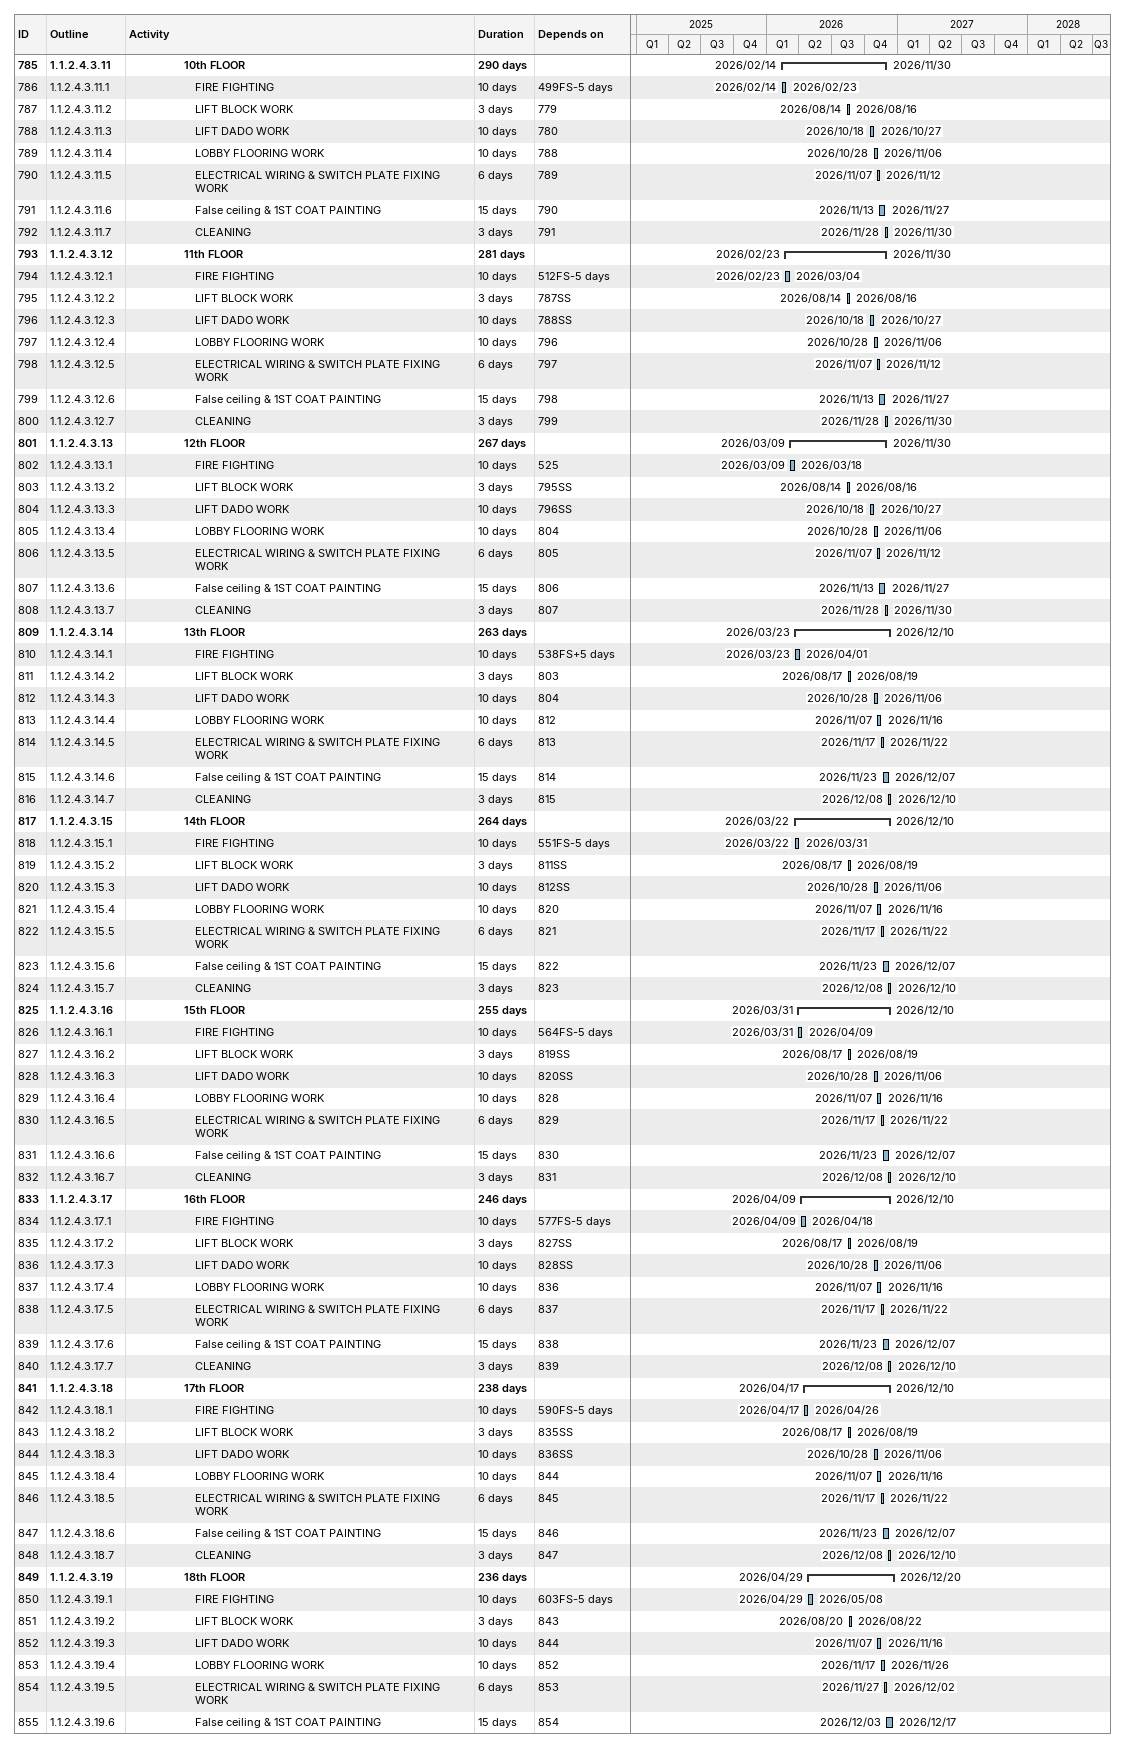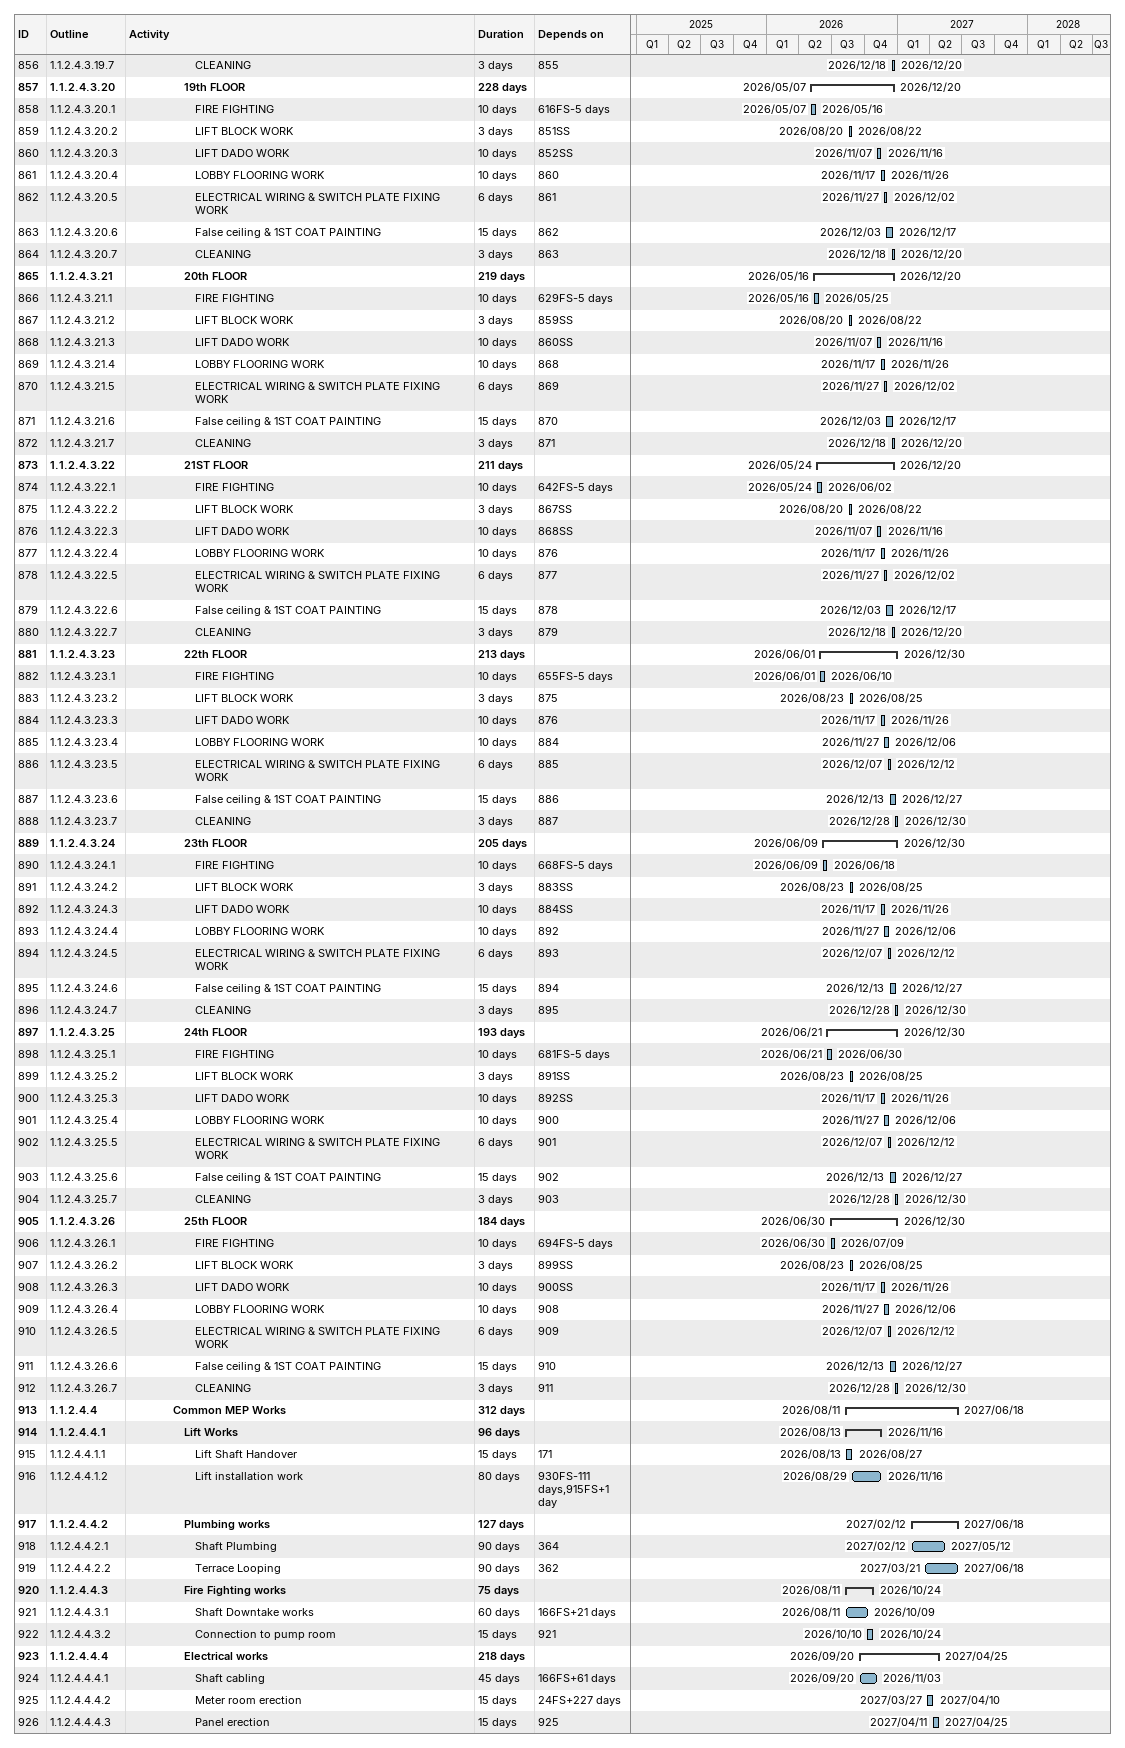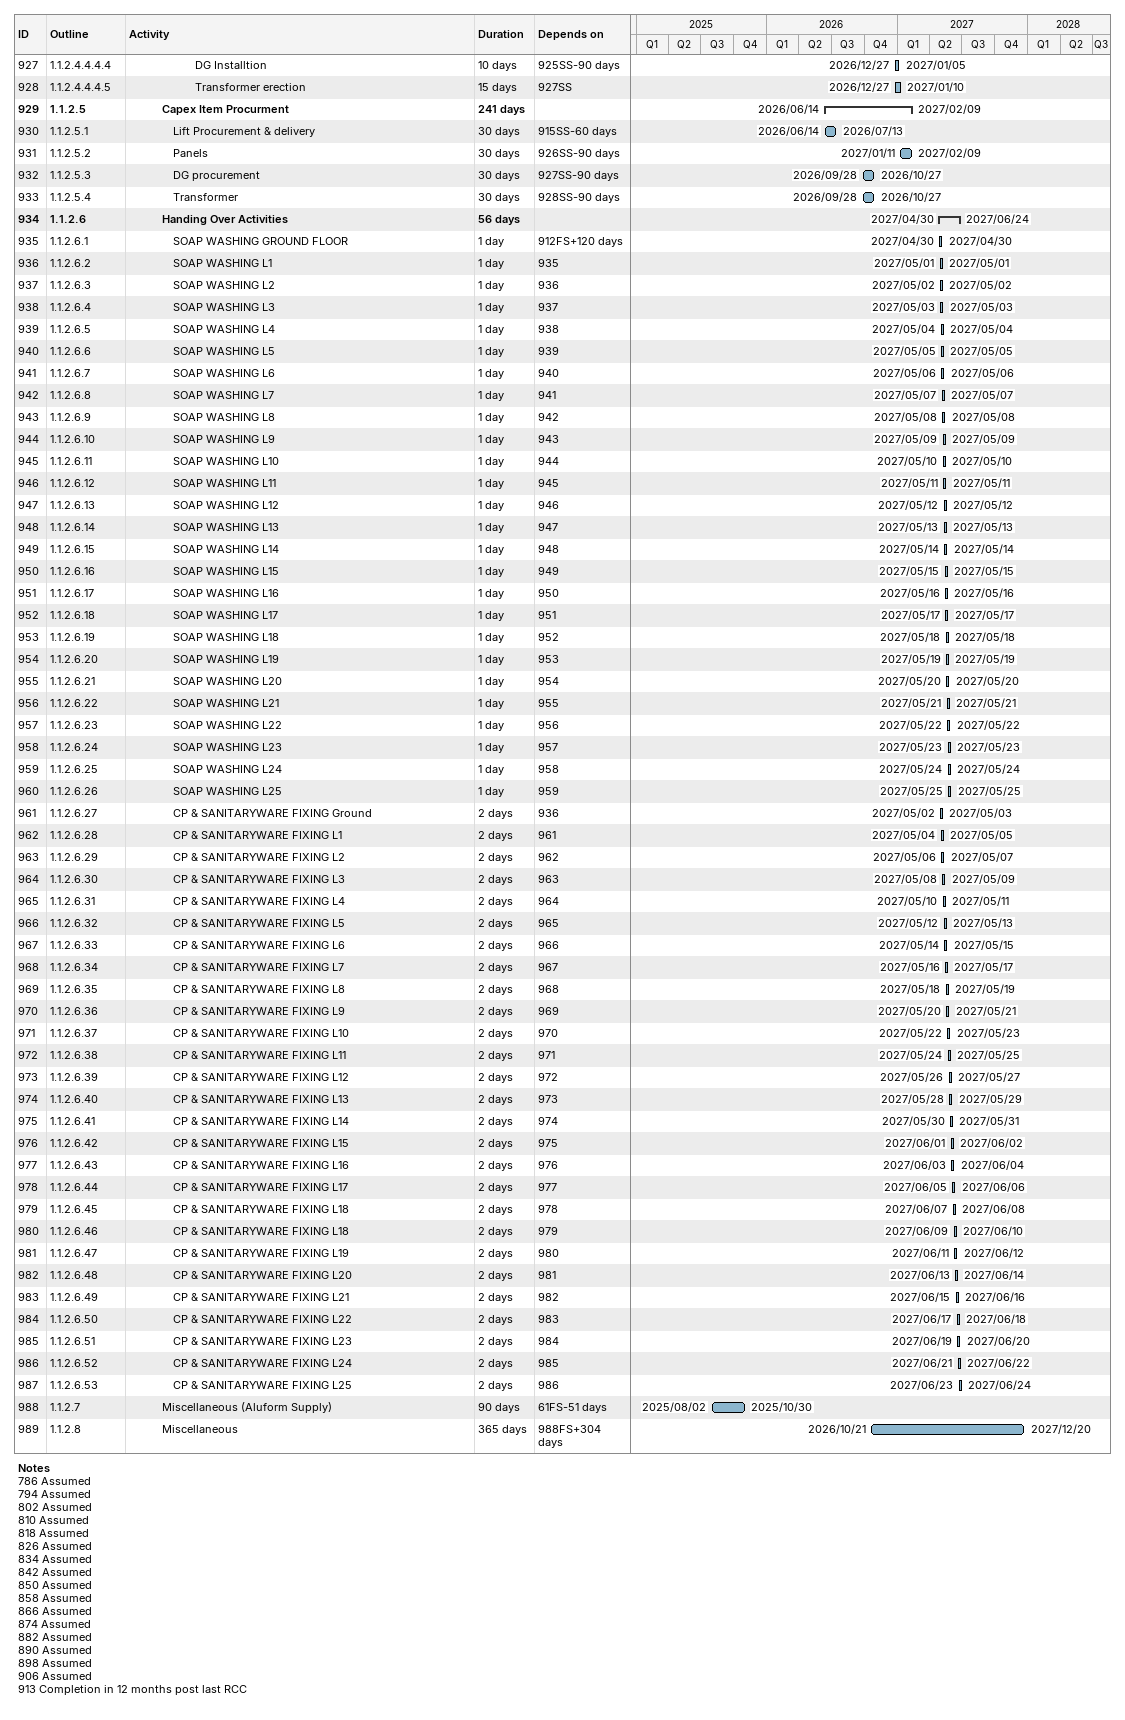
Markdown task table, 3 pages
| ID | WBS | Task | Duration | Start | Finish | Predecessors |
|---|---|---|---|---|---|---|
| 785 | 1.1.2.4.3.11 | **10th FLOOR** | 290d | 2026-02-14 | 2026-11-30 |  |
| 786 | 1.1.2.4.3.11.1 | FIRE FIGHTING | 10d | 2026-02-14 | 2026-02-23 | 499FS-5d |
| 787 | 1.1.2.4.3.11.2 | LIFT BLOCK WORK | 3d | 2026-08-14 | 2026-08-16 | 779 |
| 788 | 1.1.2.4.3.11.3 | LIFT DADO WORK | 10d | 2026-10-18 | 2026-10-27 | 780 |
| 789 | 1.1.2.4.3.11.4 | LOBBY FLOORING WORK | 10d | 2026-10-28 | 2026-11-06 | 788 |
| 790 | 1.1.2.4.3.11.5 | ELECTRICAL WIRING & SWITCH PLATE FIXING WORK | 6d | 2026-11-07 | 2026-11-12 | 789 |
| 791 | 1.1.2.4.3.11.6 | False ceiling & 1ST COAT PAINTING | 15d | 2026-11-13 | 2026-11-27 | 790 |
| 792 | 1.1.2.4.3.11.7 | CLEANING | 3d | 2026-11-28 | 2026-11-30 | 791 |
| 793 | 1.1.2.4.3.12 | **11th FLOOR** | 281d | 2026-02-23 | 2026-11-30 |  |
| 794 | 1.1.2.4.3.12.1 | FIRE FIGHTING | 10d | 2026-02-23 | 2026-03-04 | 512FS-5d |
| 795 | 1.1.2.4.3.12.2 | LIFT BLOCK WORK | 3d | 2026-08-14 | 2026-08-16 | 787SS |
| 796 | 1.1.2.4.3.12.3 | LIFT DADO WORK | 10d | 2026-10-18 | 2026-10-27 | 788SS |
| 797 | 1.1.2.4.3.12.4 | LOBBY FLOORING WORK | 10d | 2026-10-28 | 2026-11-06 | 796 |
| 798 | 1.1.2.4.3.12.5 | ELECTRICAL WIRING & SWITCH PLATE FIXING WORK | 6d | 2026-11-07 | 2026-11-12 | 797 |
| 799 | 1.1.2.4.3.12.6 | False ceiling & 1ST COAT PAINTING | 15d | 2026-11-13 | 2026-11-27 | 798 |
| 800 | 1.1.2.4.3.12.7 | CLEANING | 3d | 2026-11-28 | 2026-11-30 | 799 |
| 801 | 1.1.2.4.3.13 | **12th FLOOR** | 267d | 2026-03-09 | 2026-11-30 |  |
| 802 | 1.1.2.4.3.13.1 | FIRE FIGHTING | 10d | 2026-03-09 | 2026-03-18 | 525 |
| 803 | 1.1.2.4.3.13.2 | LIFT BLOCK WORK | 3d | 2026-08-14 | 2026-08-16 | 795SS |
| 804 | 1.1.2.4.3.13.3 | LIFT DADO WORK | 10d | 2026-10-18 | 2026-10-27 | 796SS |
| 805 | 1.1.2.4.3.13.4 | LOBBY FLOORING WORK | 10d | 2026-10-28 | 2026-11-06 | 804 |
| 806 | 1.1.2.4.3.13.5 | ELECTRICAL WIRING & SWITCH PLATE FIXING WORK | 6d | 2026-11-07 | 2026-11-12 | 805 |
| 807 | 1.1.2.4.3.13.6 | False ceiling & 1ST COAT PAINTING | 15d | 2026-11-13 | 2026-11-27 | 806 |
| 808 | 1.1.2.4.3.13.7 | CLEANING | 3d | 2026-11-28 | 2026-11-30 | 807 |
| 809 | 1.1.2.4.3.14 | **13th FLOOR** | 263d | 2026-03-23 | 2026-12-10 |  |
| 810 | 1.1.2.4.3.14.1 | FIRE FIGHTING | 10d | 2026-03-23 | 2026-04-01 | 538FS+5d |
| 811 | 1.1.2.4.3.14.2 | LIFT BLOCK WORK | 3d | 2026-08-17 | 2026-08-19 | 803 |
| 812 | 1.1.2.4.3.14.3 | LIFT DADO WORK | 10d | 2026-10-28 | 2026-11-06 | 804 |
| 813 | 1.1.2.4.3.14.4 | LOBBY FLOORING WORK | 10d | 2026-11-07 | 2026-11-16 | 812 |
| 814 | 1.1.2.4.3.14.5 | ELECTRICAL WIRING & SWITCH PLATE FIXING WORK | 6d | 2026-11-17 | 2026-11-22 | 813 |
| 815 | 1.1.2.4.3.14.6 | False ceiling & 1ST COAT PAINTING | 15d | 2026-11-23 | 2026-12-07 | 814 |
| 816 | 1.1.2.4.3.14.7 | CLEANING | 3d | 2026-12-08 | 2026-12-10 | 815 |
| 817 | 1.1.2.4.3.15 | **14th FLOOR** | 264d | 2026-03-22 | 2026-12-10 |  |
| 818 | 1.1.2.4.3.15.1 | FIRE FIGHTING | 10d | 2026-03-22 | 2026-03-31 | 551FS-5d |
| 819 | 1.1.2.4.3.15.2 | LIFT BLOCK WORK | 3d | 2026-08-17 | 2026-08-19 | 811SS |
| 820 | 1.1.2.4.3.15.3 | LIFT DADO WORK | 10d | 2026-10-28 | 2026-11-06 | 812SS |
| 821 | 1.1.2.4.3.15.4 | LOBBY FLOORING WORK | 10d | 2026-11-07 | 2026-11-16 | 820 |
| 822 | 1.1.2.4.3.15.5 | ELECTRICAL WIRING & SWITCH PLATE FIXING WORK | 6d | 2026-11-17 | 2026-11-22 | 821 |
| 823 | 1.1.2.4.3.15.6 | False ceiling & 1ST COAT PAINTING | 15d | 2026-11-23 | 2026-12-07 | 822 |
| 824 | 1.1.2.4.3.15.7 | CLEANING | 3d | 2026-12-08 | 2026-12-10 | 823 |
| 825 | 1.1.2.4.3.16 | **15th FLOOR** | 255d | 2026-03-31 | 2026-12-10 |  |
| 826 | 1.1.2.4.3.16.1 | FIRE FIGHTING | 10d | 2026-03-31 | 2026-04-09 | 564FS-5d |
| 827 | 1.1.2.4.3.16.2 | LIFT BLOCK WORK | 3d | 2026-08-17 | 2026-08-19 | 819SS |
| 828 | 1.1.2.4.3.16.3 | LIFT DADO WORK | 10d | 2026-10-28 | 2026-11-06 | 820SS |
| 829 | 1.1.2.4.3.16.4 | LOBBY FLOORING WORK | 10d | 2026-11-07 | 2026-11-16 | 828 |
| 830 | 1.1.2.4.3.16.5 | ELECTRICAL WIRING & SWITCH PLATE FIXING WORK | 6d | 2026-11-17 | 2026-11-22 | 829 |
| 831 | 1.1.2.4.3.16.6 | False ceiling & 1ST COAT PAINTING | 15d | 2026-11-23 | 2026-12-07 | 830 |
| 832 | 1.1.2.4.3.16.7 | CLEANING | 3d | 2026-12-08 | 2026-12-10 | 831 |
| 833 | 1.1.2.4.3.17 | **16th FLOOR** | 246d | 2026-04-09 | 2026-12-10 |  |
| 834 | 1.1.2.4.3.17.1 | FIRE FIGHTING | 10d | 2026-04-09 | 2026-04-18 | 577FS-5d |
| 835 | 1.1.2.4.3.17.2 | LIFT BLOCK WORK | 3d | 2026-08-17 | 2026-08-19 | 827SS |
| 836 | 1.1.2.4.3.17.3 | LIFT DADO WORK | 10d | 2026-10-28 | 2026-11-06 | 828SS |
| 837 | 1.1.2.4.3.17.4 | LOBBY FLOORING WORK | 10d | 2026-11-07 | 2026-11-16 | 836 |
| 838 | 1.1.2.4.3.17.5 | ELECTRICAL WIRING & SWITCH PLATE FIXING WORK | 6d | 2026-11-17 | 2026-11-22 | 837 |
| 839 | 1.1.2.4.3.17.6 | False ceiling & 1ST COAT PAINTING | 15d | 2026-11-23 | 2026-12-07 | 838 |
| 840 | 1.1.2.4.3.17.7 | CLEANING | 3d | 2026-12-08 | 2026-12-10 | 839 |
| 841 | 1.1.2.4.3.18 | **17th FLOOR** | 238d | 2026-04-17 | 2026-12-10 |  |
| 842 | 1.1.2.4.3.18.1 | FIRE FIGHTING | 10d | 2026-04-17 | 2026-04-26 | 590FS-5d |
| 843 | 1.1.2.4.3.18.2 | LIFT BLOCK WORK | 3d | 2026-08-17 | 2026-08-19 | 835SS |
| 844 | 1.1.2.4.3.18.3 | LIFT DADO WORK | 10d | 2026-10-28 | 2026-11-06 | 836SS |
| 845 | 1.1.2.4.3.18.4 | LOBBY FLOORING WORK | 10d | 2026-11-07 | 2026-11-16 | 844 |
| 846 | 1.1.2.4.3.18.5 | ELECTRICAL WIRING & SWITCH PLATE FIXING WORK | 6d | 2026-11-17 | 2026-11-22 | 845 |
| 847 | 1.1.2.4.3.18.6 | False ceiling & 1ST COAT PAINTING | 15d | 2026-11-23 | 2026-12-07 | 846 |
| 848 | 1.1.2.4.3.18.7 | CLEANING | 3d | 2026-12-08 | 2026-12-10 | 847 |
| 849 | 1.1.2.4.3.19 | **18th FLOOR** | 236d | 2026-04-29 | 2026-12-20 |  |
| 850 | 1.1.2.4.3.19.1 | FIRE FIGHTING | 10d | 2026-04-29 | 2026-05-08 | 603FS-5d |
| 851 | 1.1.2.4.3.19.2 | LIFT BLOCK WORK | 3d | 2026-08-20 | 2026-08-22 | 843 |
| 852 | 1.1.2.4.3.19.3 | LIFT DADO WORK | 10d | 2026-11-07 | 2026-11-16 | 844 |
| 853 | 1.1.2.4.3.19.4 | LOBBY FLOORING WORK | 10d | 2026-11-17 | 2026-11-26 | 852 |
| 854 | 1.1.2.4.3.19.5 | ELECTRICAL WIRING & SWITCH PLATE FIXING WORK | 6d | 2026-11-27 | 2026-12-02 | 853 |
| 855 | 1.1.2.4.3.19.6 | False ceiling & 1ST COAT PAINTING | 15d | 2026-12-03 | 2026-12-17 | 854 |
| 856 | 1.1.2.4.3.19.7 | CLEANING | 3d | 2026-12-18 | 2026-12-20 | 855 |
| 857 | 1.1.2.4.3.20 | **19th FLOOR** | 228d | 2026-05-07 | 2026-12-20 |  |
| 858 | 1.1.2.4.3.20.1 | FIRE FIGHTING | 10d | 2026-05-07 | 2026-05-16 | 616FS-5d |
| 859 | 1.1.2.4.3.20.2 | LIFT BLOCK WORK | 3d | 2026-08-20 | 2026-08-22 | 851SS |
| 860 | 1.1.2.4.3.20.3 | LIFT DADO WORK | 10d | 2026-11-07 | 2026-11-16 | 852SS |
| 861 | 1.1.2.4.3.20.4 | LOBBY FLOORING WORK | 10d | 2026-11-17 | 2026-11-26 | 860 |
| 862 | 1.1.2.4.3.20.5 | ELECTRICAL WIRING & SWITCH PLATE FIXING WORK | 6d | 2026-11-27 | 2026-12-02 | 861 |
| 863 | 1.1.2.4.3.20.6 | False ceiling & 1ST COAT PAINTING | 15d | 2026-12-03 | 2026-12-17 | 862 |
| 864 | 1.1.2.4.3.20.7 | CLEANING | 3d | 2026-12-18 | 2026-12-20 | 863 |
| 865 | 1.1.2.4.3.21 | **20th FLOOR** | 219d | 2026-05-16 | 2026-12-20 |  |
| 866 | 1.1.2.4.3.21.1 | FIRE FIGHTING | 10d | 2026-05-16 | 2026-05-25 | 629FS-5d |
| 867 | 1.1.2.4.3.21.2 | LIFT BLOCK WORK | 3d | 2026-08-20 | 2026-08-22 | 859SS |
| 868 | 1.1.2.4.3.21.3 | LIFT DADO WORK | 10d | 2026-11-07 | 2026-11-16 | 860SS |
| 869 | 1.1.2.4.3.21.4 | LOBBY FLOORING WORK | 10d | 2026-11-17 | 2026-11-26 | 868 |
| 870 | 1.1.2.4.3.21.5 | ELECTRICAL WIRING & SWITCH PLATE FIXING WORK | 6d | 2026-11-27 | 2026-12-02 | 869 |
| 871 | 1.1.2.4.3.21.6 | False ceiling & 1ST COAT PAINTING | 15d | 2026-12-03 | 2026-12-17 | 870 |
| 872 | 1.1.2.4.3.21.7 | CLEANING | 3d | 2026-12-18 | 2026-12-20 | 871 |
| 873 | 1.1.2.4.3.22 | **21ST FLOOR** | 211d | 2026-05-24 | 2026-12-20 |  |
| 874 | 1.1.2.4.3.22.1 | FIRE FIGHTING | 10d | 2026-05-24 | 2026-06-02 | 642FS-5d |
| 875 | 1.1.2.4.3.22.2 | LIFT BLOCK WORK | 3d | 2026-08-20 | 2026-08-22 | 867SS |
| 876 | 1.1.2.4.3.22.3 | LIFT DADO WORK | 10d | 2026-11-07 | 2026-11-16 | 868SS |
| 877 | 1.1.2.4.3.22.4 | LOBBY FLOORING WORK | 10d | 2026-11-17 | 2026-11-26 | 876 |
| 878 | 1.1.2.4.3.22.5 | ELECTRICAL WIRING & SWITCH PLATE FIXING WORK | 6d | 2026-11-27 | 2026-12-02 | 877 |
| 879 | 1.1.2.4.3.22.6 | False ceiling & 1ST COAT PAINTING | 15d | 2026-12-03 | 2026-12-17 | 878 |
| 880 | 1.1.2.4.3.22.7 | CLEANING | 3d | 2026-12-18 | 2026-12-20 | 879 |
| 881 | 1.1.2.4.3.23 | **22th FLOOR** | 213d | 2026-06-01 | 2026-12-30 |  |
| 882 | 1.1.2.4.3.23.1 | FIRE FIGHTING | 10d | 2026-06-01 | 2026-06-10 | 655FS-5d |
| 883 | 1.1.2.4.3.23.2 | LIFT BLOCK WORK | 3d | 2026-08-23 | 2026-08-25 | 875 |
| 884 | 1.1.2.4.3.23.3 | LIFT DADO WORK | 10d | 2026-11-17 | 2026-11-26 | 876 |
| 885 | 1.1.2.4.3.23.4 | LOBBY FLOORING WORK | 10d | 2026-11-27 | 2026-12-06 | 884 |
| 886 | 1.1.2.4.3.23.5 | ELECTRICAL WIRING & SWITCH PLATE FIXING WORK | 6d | 2026-12-07 | 2026-12-12 | 885 |
| 887 | 1.1.2.4.3.23.6 | False ceiling & 1ST COAT PAINTING | 15d | 2026-12-13 | 2026-12-27 | 886 |
| 888 | 1.1.2.4.3.23.7 | CLEANING | 3d | 2026-12-28 | 2026-12-30 | 887 |
| 889 | 1.1.2.4.3.24 | **23th FLOOR** | 205d | 2026-06-09 | 2026-12-30 |  |
| 890 | 1.1.2.4.3.24.1 | FIRE FIGHTING | 10d | 2026-06-09 | 2026-06-18 | 668FS-5d |
| 891 | 1.1.2.4.3.24.2 | LIFT BLOCK WORK | 3d | 2026-08-23 | 2026-08-25 | 883SS |
| 892 | 1.1.2.4.3.24.3 | LIFT DADO WORK | 10d | 2026-11-17 | 2026-11-26 | 884SS |
| 893 | 1.1.2.4.3.24.4 | LOBBY FLOORING WORK | 10d | 2026-11-27 | 2026-12-06 | 892 |
| 894 | 1.1.2.4.3.24.5 | ELECTRICAL WIRING & SWITCH PLATE FIXING WORK | 6d | 2026-12-07 | 2026-12-12 | 893 |
| 895 | 1.1.2.4.3.24.6 | False ceiling & 1ST COAT PAINTING | 15d | 2026-12-13 | 2026-12-27 | 894 |
| 896 | 1.1.2.4.3.24.7 | CLEANING | 3d | 2026-12-28 | 2026-12-30 | 895 |
| 897 | 1.1.2.4.3.25 | **24th FLOOR** | 193d | 2026-06-21 | 2026-12-30 |  |
| 898 | 1.1.2.4.3.25.1 | FIRE FIGHTING | 10d | 2026-06-21 | 2026-06-30 | 681FS-5d |
| 899 | 1.1.2.4.3.25.2 | LIFT BLOCK WORK | 3d | 2026-08-23 | 2026-08-25 | 891SS |
| 900 | 1.1.2.4.3.25.3 | LIFT DADO WORK | 10d | 2026-11-17 | 2026-11-26 | 892SS |
| 901 | 1.1.2.4.3.25.4 | LOBBY FLOORING WORK | 10d | 2026-11-27 | 2026-12-06 | 900 |
| 902 | 1.1.2.4.3.25.5 | ELECTRICAL WIRING & SWITCH PLATE FIXING WORK | 6d | 2026-12-07 | 2026-12-12 | 901 |
| 903 | 1.1.2.4.3.25.6 | False ceiling & 1ST COAT PAINTING | 15d | 2026-12-13 | 2026-12-27 | 902 |
| 904 | 1.1.2.4.3.25.7 | CLEANING | 3d | 2026-12-28 | 2026-12-30 | 903 |
| 905 | 1.1.2.4.3.26 | **25th FLOOR** | 184d | 2026-06-30 | 2026-12-30 |  |
| 906 | 1.1.2.4.3.26.1 | FIRE FIGHTING | 10d | 2026-06-30 | 2026-07-09 | 694FS-5d |
| 907 | 1.1.2.4.3.26.2 | LIFT BLOCK WORK | 3d | 2026-08-23 | 2026-08-25 | 899SS |
| 908 | 1.1.2.4.3.26.3 | LIFT DADO WORK | 10d | 2026-11-17 | 2026-11-26 | 900SS |
| 909 | 1.1.2.4.3.26.4 | LOBBY FLOORING WORK | 10d | 2026-11-27 | 2026-12-06 | 908 |
| 910 | 1.1.2.4.3.26.5 | ELECTRICAL WIRING & SWITCH PLATE FIXING WORK | 6d | 2026-12-07 | 2026-12-12 | 909 |
| 911 | 1.1.2.4.3.26.6 | False ceiling & 1ST COAT PAINTING | 15d | 2026-12-13 | 2026-12-27 | 910 |
| 912 | 1.1.2.4.3.26.7 | CLEANING | 3d | 2026-12-28 | 2026-12-30 | 911 |
| 913 | 1.1.2.4.4 | **Common MEP Works** | 312d | 2026-08-11 | 2027-06-18 |  |
| 914 | 1.1.2.4.4.1 | **Lift Works** | 96d | 2026-08-13 | 2026-11-16 |  |
| 915 | 1.1.2.4.4.1.1 | Lift Shaft Handover | 15d | 2026-08-13 | 2026-08-27 | 171 |
| 916 | 1.1.2.4.4.1.2 | Lift installation work | 80d | 2026-08-29 | 2026-11-16 | 930FS-111d, 915FS+1d |
| 917 | 1.1.2.4.4.2 | **Plumbing works** | 127d | 2027-02-12 | 2027-06-18 |  |
| 918 | 1.1.2.4.4.2.1 | Shaft Plumbing | 90d | 2027-02-12 | 2027-05-12 | 364 |
| 919 | 1.1.2.4.4.2.2 | Terrace Looping | 90d | 2027-03-21 | 2027-06-18 | 362 |
| 920 | 1.1.2.4.4.3 | **Fire Fighting works** | 75d | 2026-08-11 | 2026-10-24 |  |
| 921 | 1.1.2.4.4.3.1 | Shaft Downtake works | 60d | 2026-08-11 | 2026-10-09 | 166FS+21d |
| 922 | 1.1.2.4.4.3.2 | Connection to pump room | 15d | 2026-10-10 | 2026-10-24 | 921 |
| 923 | 1.1.2.4.4.4 | **Electrical works** | 218d | 2026-09-20 | 2027-04-25 |  |
| 924 | 1.1.2.4.4.4.1 | Shaft cabling | 45d | 2026-09-20 | 2026-11-03 | 166FS+61d |
| 925 | 1.1.2.4.4.4.2 | Meter room erection | 15d | 2027-03-27 | 2027-04-10 | 24FS+227d |
| 926 | 1.1.2.4.4.4.3 | Panel erection | 15d | 2027-04-11 | 2027-04-25 | 925 |
| 927 | 1.1.2.4.4.4.4 | DG Installtion | 10d | 2026-12-27 | 2027-01-05 | 925SS-90d |
| 928 | 1.1.2.4.4.4.5 | Transformer erection | 15d | 2026-12-27 | 2027-01-10 | 927SS |
| 929 | 1.1.2.5 | **Capex Item Procurment** | 241d | 2026-06-14 | 2027-02-09 |  |
| 930 | 1.1.2.5.1 | Lift Procurement & delivery | 30d | 2026-06-14 | 2026-07-13 | 915SS-60d |
| 931 | 1.1.2.5.2 | Panels | 30d | 2027-01-11 | 2027-02-09 | 926SS-90d |
| 932 | 1.1.2.5.3 | DG procurement | 30d | 2026-09-28 | 2026-10-27 | 927SS-90d |
| 933 | 1.1.2.5.4 | Transformer | 30d | 2026-09-28 | 2026-10-27 | 928SS-90d |
| 934 | 1.1.2.6 | **Handing Over Activities** | 56d | 2027-04-30 | 2027-06-24 |  |
| 935 | 1.1.2.6.1 | SOAP WASHING GROUND FLOOR | 1d | 2027-04-30 | 2027-04-30 | 912FS+120d |
| 936 | 1.1.2.6.2 | SOAP WASHING L1 | 1d | 2027-05-01 | 2027-05-01 | 935 |
| 937 | 1.1.2.6.3 | SOAP WASHING L2 | 1d | 2027-05-02 | 2027-05-02 | 936 |
| 938 | 1.1.2.6.4 | SOAP WASHING L3 | 1d | 2027-05-03 | 2027-05-03 | 937 |
| 939 | 1.1.2.6.5 | SOAP WASHING L4 | 1d | 2027-05-04 | 2027-05-04 | 938 |
| 940 | 1.1.2.6.6 | SOAP WASHING L5 | 1d | 2027-05-05 | 2027-05-05 | 939 |
| 941 | 1.1.2.6.7 | SOAP WASHING L6 | 1d | 2027-05-06 | 2027-05-06 | 940 |
| 942 | 1.1.2.6.8 | SOAP WASHING L7 | 1d | 2027-05-07 | 2027-05-07 | 941 |
| 943 | 1.1.2.6.9 | SOAP WASHING L8 | 1d | 2027-05-08 | 2027-05-08 | 942 |
| 944 | 1.1.2.6.10 | SOAP WASHING L9 | 1d | 2027-05-09 | 2027-05-09 | 943 |
| 945 | 1.1.2.6.11 | SOAP WASHING L10 | 1d | 2027-05-10 | 2027-05-10 | 944 |
| 946 | 1.1.2.6.12 | SOAP WASHING L11 | 1d | 2027-05-11 | 2027-05-11 | 945 |
| 947 | 1.1.2.6.13 | SOAP WASHING L12 | 1d | 2027-05-12 | 2027-05-12 | 946 |
| 948 | 1.1.2.6.14 | SOAP WASHING L13 | 1d | 2027-05-13 | 2027-05-13 | 947 |
| 949 | 1.1.2.6.15 | SOAP WASHING L14 | 1d | 2027-05-14 | 2027-05-14 | 948 |
| 950 | 1.1.2.6.16 | SOAP WASHING L15 | 1d | 2027-05-15 | 2027-05-15 | 949 |
| 951 | 1.1.2.6.17 | SOAP WASHING L16 | 1d | 2027-05-16 | 2027-05-16 | 950 |
| 952 | 1.1.2.6.18 | SOAP WASHING L17 | 1d | 2027-05-17 | 2027-05-17 | 951 |
| 953 | 1.1.2.6.19 | SOAP WASHING L18 | 1d | 2027-05-18 | 2027-05-18 | 952 |
| 954 | 1.1.2.6.20 | SOAP WASHING L19 | 1d | 2027-05-19 | 2027-05-19 | 953 |
| 955 | 1.1.2.6.21 | SOAP WASHING L20 | 1d | 2027-05-20 | 2027-05-20 | 954 |
| 956 | 1.1.2.6.22 | SOAP WASHING L21 | 1d | 2027-05-21 | 2027-05-21 | 955 |
| 957 | 1.1.2.6.23 | SOAP WASHING L22 | 1d | 2027-05-22 | 2027-05-22 | 956 |
| 958 | 1.1.2.6.24 | SOAP WASHING L23 | 1d | 2027-05-23 | 2027-05-23 | 957 |
| 959 | 1.1.2.6.25 | SOAP WASHING L24 | 1d | 2027-05-24 | 2027-05-24 | 958 |
| 960 | 1.1.2.6.26 | SOAP WASHING L25 | 1d | 2027-05-25 | 2027-05-25 | 959 |
| 961 | 1.1.2.6.27 | CP & SANITARYWARE FIXING Ground | 2d | 2027-05-02 | 2027-05-03 | 936 |
| 962 | 1.1.2.6.28 | CP & SANITARYWARE FIXING L1 | 2d | 2027-05-04 | 2027-05-05 | 961 |
| 963 | 1.1.2.6.29 | CP & SANITARYWARE FIXING L2 | 2d | 2027-05-06 | 2027-05-07 | 962 |
| 964 | 1.1.2.6.30 | CP & SANITARYWARE FIXING L3 | 2d | 2027-05-08 | 2027-05-09 | 963 |
| 965 | 1.1.2.6.31 | CP & SANITARYWARE FIXING L4 | 2d | 2027-05-10 | 2027-05-11 | 964 |
| 966 | 1.1.2.6.32 | CP & SANITARYWARE FIXING L5 | 2d | 2027-05-12 | 2027-05-13 | 965 |
| 967 | 1.1.2.6.33 | CP & SANITARYWARE FIXING L6 | 2d | 2027-05-14 | 2027-05-15 | 966 |
| 968 | 1.1.2.6.34 | CP & SANITARYWARE FIXING L7 | 2d | 2027-05-16 | 2027-05-17 | 967 |
| 969 | 1.1.2.6.35 | CP & SANITARYWARE FIXING L8 | 2d | 2027-05-18 | 2027-05-19 | 968 |
| 970 | 1.1.2.6.36 | CP & SANITARYWARE FIXING L9 | 2d | 2027-05-20 | 2027-05-21 | 969 |
| 971 | 1.1.2.6.37 | CP & SANITARYWARE FIXING L10 | 2d | 2027-05-22 | 2027-05-23 | 970 |
| 972 | 1.1.2.6.38 | CP & SANITARYWARE FIXING L11 | 2d | 2027-05-24 | 2027-05-25 | 971 |
| 973 | 1.1.2.6.39 | CP & SANITARYWARE FIXING L12 | 2d | 2027-05-26 | 2027-05-27 | 972 |
| 974 | 1.1.2.6.40 | CP & SANITARYWARE FIXING L13 | 2d | 2027-05-28 | 2027-05-29 | 973 |
| 975 | 1.1.2.6.41 | CP & SANITARYWARE FIXING L14 | 2d | 2027-05-30 | 2027-05-31 | 974 |
| 976 | 1.1.2.6.42 | CP & SANITARYWARE FIXING L15 | 2d | 2027-06-01 | 2027-06-02 | 975 |
| 977 | 1.1.2.6.43 | CP & SANITARYWARE FIXING L16 | 2d | 2027-06-03 | 2027-06-04 | 976 |
| 978 | 1.1.2.6.44 | CP & SANITARYWARE FIXING L17 | 2d | 2027-06-05 | 2027-06-06 | 977 |
| 979 | 1.1.2.6.45 | CP & SANITARYWARE FIXING L18 | 2d | 2027-06-07 | 2027-06-08 | 978 |
| 980 | 1.1.2.6.46 | CP & SANITARYWARE FIXING L18 | 2d | 2027-06-09 | 2027-06-10 | 979 |
| 981 | 1.1.2.6.47 | CP & SANITARYWARE FIXING L19 | 2d | 2027-06-11 | 2027-06-12 | 980 |
| 982 | 1.1.2.6.48 | CP & SANITARYWARE FIXING L20 | 2d | 2027-06-13 | 2027-06-14 | 981 |
| 983 | 1.1.2.6.49 | CP & SANITARYWARE FIXING L21 | 2d | 2027-06-15 | 2027-06-16 | 982 |
| 984 | 1.1.2.6.50 | CP & SANITARYWARE FIXING L22 | 2d | 2027-06-17 | 2027-06-18 | 983 |
| 985 | 1.1.2.6.51 | CP & SANITARYWARE FIXING L23 | 2d | 2027-06-19 | 2027-06-20 | 984 |
| 986 | 1.1.2.6.52 | CP & SANITARYWARE FIXING L24 | 2d | 2027-06-21 | 2027-06-22 | 985 |
| 987 | 1.1.2.6.53 | CP & SANITARYWARE FIXING L25 | 2d | 2027-06-23 | 2027-06-24 | 986 |
| 988 | 1.1.2.7 | Miscellaneous (Aluform Supply) | 90d | 2025-08-02 | 2025-10-30 | 61FS-51d |
| 989 | 1.1.2.8 | Miscellaneous | 365d | 2026-10-21 | 2027-12-20 | 988FS+304d |

Notes
- 786: Assumed
- 794: Assumed
- 802: Assumed
- 810: Assumed
- 818: Assumed
- 826: Assumed
- 834: Assumed
- 842: Assumed
- 850: Assumed
- 858: Assumed
- 866: Assumed
- 874: Assumed
- 882: Assumed
- 890: Assumed
- 898: Assumed
- 906: Assumed
- 913: Completion in 12 months post last RCC
